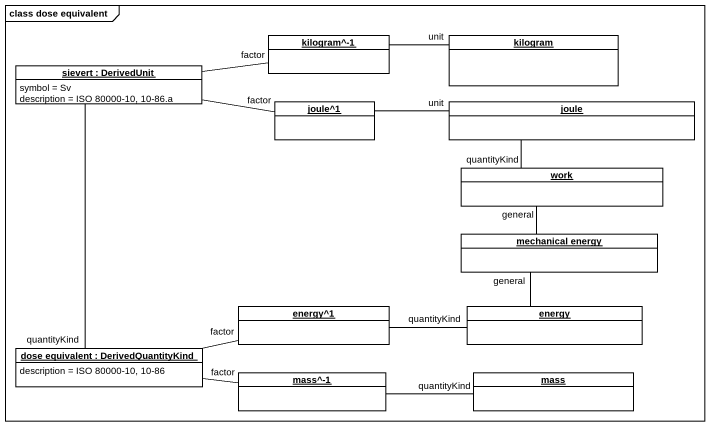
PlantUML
@startuml
mainframe class dose equivalent
hide circle
hide empty members
object "kilogram^-1" as kilogram_1 #FFFFFF
object kilogram #FFFFFF
object "sievert : DerivedUnit" as sievert #FFFFFF {
  symbol = Sv
  description = ISO 80000-10, 10-86.a
}
object "joule^1" as joule_1 #FFFFFF
object joule #FFFFFF
object work #FFFFFF
object "mechanical energy" as mechanical_energy #FFFFFF
object "energy^1" as energy_1 #FFFFFF
object energy #FFFFFF
object "dose equivalent : DerivedQuantityKind" as dose_equivalent #FFFFFF {
  description = ISO 80000-10, 10-86
}
object "mass^-1" as mass_1 #FFFFFF
object mass #FFFFFF
kilogram_1 -left- sievert : factor
kilogram -left- kilogram_1 : unit
sievert -- dose_equivalent : quantityKind
joule_1 -left- sievert : factor
joule -left- joule_1 : unit
joule -- work : quantityKind
mechanical_energy -up- work : general
energy_1 -left- dose_equivalent : factor
energy -up- mechanical_energy : general
energy -left- energy_1 : quantityKind
mass_1 -left- dose_equivalent : factor
mass -left- mass_1 : quantityKind
@enduml
